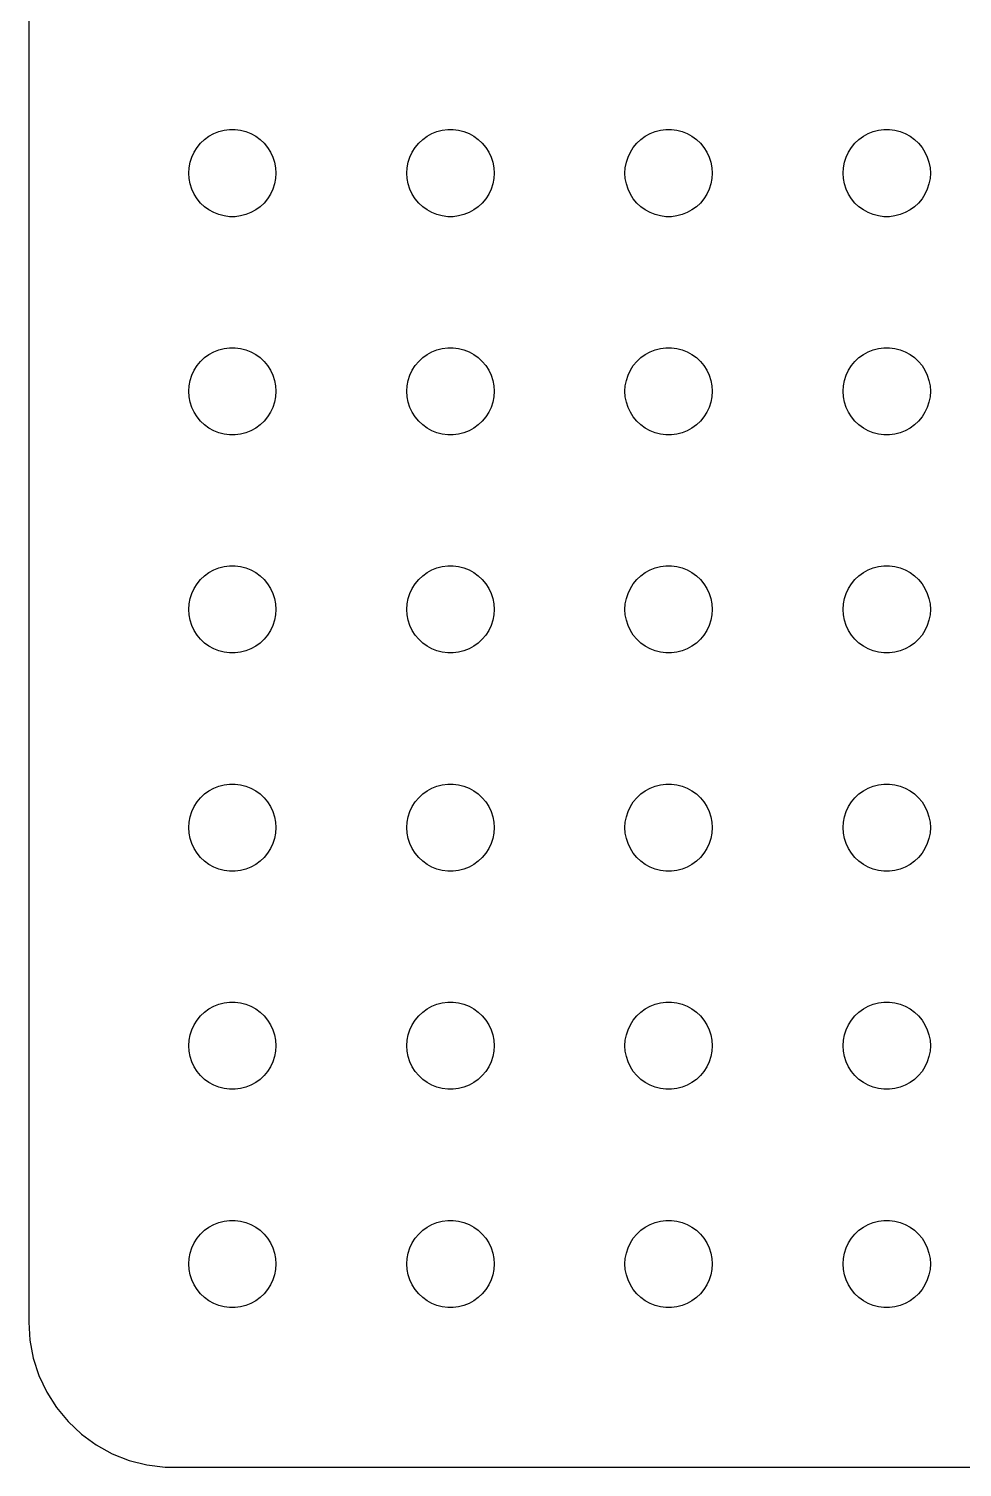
# Model space of a CAD drawing. Header units: metres. Extents: x -134 to 134, y 518 to 1078.
# Drawn here: x -134.5 to -102.4, y 632.01 to 681.46 of the extents above; entities that cross this region are included whole.
import ezdxf

# ---------------------------------------------------------------- set-up
doc = ezdxf.new("R2010")
doc.units = ezdxf.units.M

msp = doc.modelspace()

# ---------------------------------------------------------------- linework, layer by layer
for p, q in [((-134.5, 731), (-134.5, 637)), ((-128.714, 677.382), (-128.593, 677.527)), ((-128.593, 677.527), (-128.456, 677.656)), ((-128.456, 677.656), (-128.304, 677.766)), ((-128.304, 677.766), (-128.139, 677.857)), ((-128.139, 677.857), (-127.964, 677.927)), ((-127.964, 677.927), (-127.781, 677.973)), ((-127.781, 677.973), (-127.594, 677.997)), ((-127.594, 677.997), (-127.406, 677.997)), ((-127.406, 677.997), (-127.219, 677.973)), ((-127.219, 677.973), (-127.036, 677.927)), ((-127.036, 677.927), (-126.861, 677.857)), ((-126.861, 677.857), (-126.696, 677.766)), ((-126.696, 677.766), (-126.544, 677.656)), ((-126.544, 677.656), (-126.407, 677.527)), ((-126.407, 677.527), (-126.286, 677.382)), ((-121.214, 677.382), (-121.093, 677.527)), ((-121.093, 677.527), (-120.956, 677.656)), ((-120.956, 677.656), (-120.804, 677.766)), ((-120.804, 677.766), (-120.639, 677.857)), ((-120.639, 677.857), (-120.464, 677.927)), ((-120.464, 677.927), (-120.281, 677.973)), ((-120.281, 677.973), (-120.094, 677.997)), ((-120.094, 677.997), (-119.906, 677.997)), ((-119.906, 677.997), (-119.719, 677.973)), ((-119.719, 677.973), (-119.536, 677.927)), ((-119.536, 677.927), (-119.361, 677.857)), ((-119.361, 677.857), (-119.196, 677.766)), ((-119.196, 677.766), (-119.044, 677.656)), ((-119.044, 677.656), (-118.907, 677.527)), ((-118.907, 677.527), (-118.786, 677.382)), ((-113.714, 677.382), (-113.593, 677.527)), ((-113.593, 677.527), (-113.456, 677.656)), ((-113.456, 677.656), (-113.304, 677.766)), ((-113.304, 677.766), (-113.139, 677.857)), ((-113.139, 677.857), (-112.964, 677.927)), ((-112.964, 677.927), (-112.781, 677.973)), ((-112.781, 677.973), (-112.594, 677.997)), ((-112.594, 677.997), (-112.406, 677.997)), ((-112.406, 677.997), (-112.219, 677.973)), ((-112.219, 677.973), (-112.036, 677.927)), ((-112.036, 677.927), (-111.861, 677.857)), ((-111.861, 677.857), (-111.696, 677.766)), ((-111.696, 677.766), (-111.544, 677.656)), ((-111.544, 677.656), (-111.407, 677.527)), ((-111.407, 677.527), (-111.286, 677.382)), ((-106.214, 677.382), (-106.093, 677.527)), ((-106.093, 677.527), (-105.956, 677.656)), ((-105.956, 677.656), (-105.804, 677.766)), ((-105.804, 677.766), (-105.639, 677.857)), ((-105.639, 677.857), (-105.464, 677.927)), ((-105.464, 677.927), (-105.281, 677.973)), ((-105.281, 677.973), (-105.094, 677.997)), ((-105.094, 677.997), (-104.906, 677.997)), ((-104.906, 677.997), (-104.719, 677.973)), ((-104.719, 677.973), (-104.536, 677.927)), ((-104.536, 677.927), (-104.361, 677.857)), ((-104.361, 677.857), (-104.196, 677.766)), ((-104.196, 677.766), (-104.044, 677.656)), ((-104.044, 677.656), (-103.907, 677.527)), ((-103.907, 677.527), (-103.786, 677.382)), ((-128.953, 676.873), (-128.895, 677.052)), ((-128.895, 677.052), (-128.814, 677.223)), ((-128.814, 677.223), (-128.714, 677.382)), ((-126.286, 677.382), (-126.186, 677.223)), ((-126.186, 677.223), (-126.105, 677.052)), ((-126.105, 677.052), (-126.047, 676.873)), ((-121.453, 676.873), (-121.395, 677.052)), ((-121.395, 677.052), (-121.314, 677.223)), ((-121.314, 677.223), (-121.214, 677.382)), ((-118.786, 677.382), (-118.686, 677.223)), ((-118.686, 677.223), (-118.605, 677.052)), ((-118.605, 677.052), (-118.547, 676.873)), ((-113.953, 676.873), (-113.895, 677.052)), ((-113.895, 677.052), (-113.814, 677.223)), ((-113.814, 677.223), (-113.714, 677.382)), ((-111.286, 677.382), (-111.186, 677.223)), ((-111.186, 677.223), (-111.105, 677.052)), ((-111.105, 677.052), (-111.047, 676.873)), ((-106.453, 676.873), (-106.395, 677.052)), ((-106.395, 677.052), (-106.314, 677.223)), ((-106.314, 677.223), (-106.214, 677.382)), ((-103.786, 677.382), (-103.686, 677.223)), ((-103.686, 677.223), (-103.605, 677.052)), ((-103.605, 677.052), (-103.547, 676.873)), ((-129, 676.5), (-128.988, 676.688)), ((-128.988, 676.688), (-128.953, 676.873)), ((-126.047, 676.873), (-126.012, 676.688)), ((-126.012, 676.688), (-126, 676.5)), ((-121.5, 676.5), (-121.488, 676.688)), ((-121.488, 676.688), (-121.453, 676.873)), ((-118.547, 676.873), (-118.512, 676.688)), ((-118.512, 676.688), (-118.5, 676.5)), ((-114, 676.5), (-113.988, 676.688)), ((-113.988, 676.688), (-113.953, 676.873)), ((-111.047, 676.873), (-111.012, 676.688)), ((-111.012, 676.688), (-111, 676.5)), ((-106.5, 676.5), (-106.488, 676.688)), ((-106.488, 676.688), (-106.453, 676.873)), ((-103.547, 676.873), (-103.512, 676.688)), ((-103.512, 676.688), (-103.5, 676.5)), ((-128.988, 676.312), (-129, 676.5)), ((-128.953, 676.127), (-128.988, 676.312)), ((-128.895, 675.948), (-128.953, 676.127)), ((-126.047, 676.127), (-126.105, 675.948)), ((-126.012, 676.312), (-126.047, 676.127)), ((-126, 676.5), (-126.012, 676.312)), ((-121.488, 676.312), (-121.5, 676.5)), ((-121.453, 676.127), (-121.488, 676.312)), ((-121.395, 675.948), (-121.453, 676.127)), ((-118.547, 676.127), (-118.605, 675.948)), ((-118.512, 676.312), (-118.547, 676.127)), ((-118.5, 676.5), (-118.512, 676.312)), ((-113.988, 676.312), (-114, 676.5)), ((-113.953, 676.127), (-113.988, 676.312)), ((-113.895, 675.948), (-113.953, 676.127)), ((-111.047, 676.127), (-111.105, 675.948)), ((-111.012, 676.312), (-111.047, 676.127)), ((-111, 676.5), (-111.012, 676.312)), ((-106.488, 676.312), (-106.5, 676.5)), ((-106.453, 676.127), (-106.488, 676.312)), ((-106.395, 675.948), (-106.453, 676.127)), ((-103.547, 676.127), (-103.605, 675.948)), ((-103.512, 676.312), (-103.547, 676.127)), ((-103.5, 676.5), (-103.512, 676.312)), ((-128.814, 675.777), (-128.895, 675.948)), ((-128.714, 675.618), (-128.814, 675.777)), ((-128.593, 675.473), (-128.714, 675.618)), ((-126.286, 675.618), (-126.407, 675.473)), ((-126.186, 675.777), (-126.286, 675.618)), ((-126.105, 675.948), (-126.186, 675.777)), ((-121.314, 675.777), (-121.395, 675.948)), ((-121.214, 675.618), (-121.314, 675.777)), ((-121.093, 675.473), (-121.214, 675.618)), ((-118.786, 675.618), (-118.907, 675.473)), ((-118.686, 675.777), (-118.786, 675.618)), ((-118.605, 675.948), (-118.686, 675.777)), ((-113.814, 675.777), (-113.895, 675.948)), ((-113.714, 675.618), (-113.814, 675.777)), ((-113.593, 675.473), (-113.714, 675.618)), ((-111.286, 675.618), (-111.407, 675.473)), ((-111.186, 675.777), (-111.286, 675.618)), ((-111.105, 675.948), (-111.186, 675.777)), ((-106.314, 675.777), (-106.395, 675.948)), ((-106.214, 675.618), (-106.314, 675.777)), ((-106.093, 675.473), (-106.214, 675.618)), ((-103.786, 675.618), (-103.907, 675.473)), ((-103.686, 675.777), (-103.786, 675.618)), ((-103.605, 675.948), (-103.686, 675.777)), ((-128.456, 675.344), (-128.593, 675.473)), ((-128.304, 675.234), (-128.456, 675.344)), ((-128.139, 675.143), (-128.304, 675.234)), ((-127.964, 675.073), (-128.139, 675.143)), ((-127.781, 675.027), (-127.964, 675.073)), ((-127.036, 675.073), (-127.219, 675.027)), ((-126.861, 675.143), (-127.036, 675.073)), ((-126.696, 675.234), (-126.861, 675.143)), ((-126.544, 675.344), (-126.696, 675.234)), ((-126.407, 675.473), (-126.544, 675.344)), ((-120.956, 675.344), (-121.093, 675.473)), ((-120.804, 675.234), (-120.956, 675.344)), ((-120.639, 675.143), (-120.804, 675.234)), ((-120.464, 675.073), (-120.639, 675.143)), ((-120.281, 675.027), (-120.464, 675.073)), ((-119.536, 675.073), (-119.719, 675.027)), ((-119.361, 675.143), (-119.536, 675.073)), ((-119.196, 675.234), (-119.361, 675.143)), ((-119.044, 675.344), (-119.196, 675.234)), ((-118.907, 675.473), (-119.044, 675.344)), ((-113.456, 675.344), (-113.593, 675.473)), ((-113.304, 675.234), (-113.456, 675.344)), ((-113.139, 675.143), (-113.304, 675.234)), ((-112.964, 675.073), (-113.139, 675.143)), ((-112.781, 675.027), (-112.964, 675.073)), ((-112.036, 675.073), (-112.219, 675.027)), ((-111.861, 675.143), (-112.036, 675.073)), ((-111.696, 675.234), (-111.861, 675.143)), ((-111.544, 675.344), (-111.696, 675.234)), ((-111.407, 675.473), (-111.544, 675.344)), ((-105.956, 675.344), (-106.093, 675.473)), ((-105.804, 675.234), (-105.956, 675.344)), ((-105.639, 675.143), (-105.804, 675.234)), ((-105.464, 675.073), (-105.639, 675.143)), ((-105.281, 675.027), (-105.464, 675.073)), ((-104.536, 675.073), (-104.719, 675.027)), ((-104.361, 675.143), (-104.536, 675.073)), ((-104.196, 675.234), (-104.361, 675.143)), ((-104.044, 675.344), (-104.196, 675.234)), ((-103.907, 675.473), (-104.044, 675.344)), ((-127.594, 675.003), (-127.781, 675.027)), ((-127.406, 675.003), (-127.594, 675.003)), ((-127.219, 675.027), (-127.406, 675.003)), ((-120.094, 675.003), (-120.281, 675.027)), ((-119.906, 675.003), (-120.094, 675.003)), ((-119.719, 675.027), (-119.906, 675.003)), ((-112.594, 675.003), (-112.781, 675.027)), ((-112.406, 675.003), (-112.594, 675.003)), ((-112.219, 675.027), (-112.406, 675.003)), ((-105.094, 675.003), (-105.281, 675.027)), ((-104.906, 675.003), (-105.094, 675.003)), ((-104.719, 675.027), (-104.906, 675.003)), ((-128.593, 670.027), (-128.456, 670.156)), ((-128.456, 670.156), (-128.304, 670.266)), ((-128.304, 670.266), (-128.139, 670.357)), ((-128.139, 670.357), (-127.964, 670.427)), ((-127.964, 670.427), (-127.781, 670.473)), ((-127.781, 670.473), (-127.594, 670.497)), ((-127.594, 670.497), (-127.406, 670.497)), ((-127.406, 670.497), (-127.219, 670.473)), ((-127.219, 670.473), (-127.036, 670.427)), ((-127.036, 670.427), (-126.861, 670.357)), ((-126.861, 670.357), (-126.696, 670.266)), ((-126.696, 670.266), (-126.544, 670.156)), ((-126.544, 670.156), (-126.407, 670.027)), ((-121.093, 670.027), (-120.956, 670.156)), ((-120.956, 670.156), (-120.804, 670.266)), ((-120.804, 670.266), (-120.639, 670.357)), ((-120.639, 670.357), (-120.464, 670.427)), ((-120.464, 670.427), (-120.281, 670.473)), ((-120.281, 670.473), (-120.094, 670.497)), ((-120.094, 670.497), (-119.906, 670.497)), ((-119.906, 670.497), (-119.719, 670.473)), ((-119.719, 670.473), (-119.536, 670.427)), ((-119.536, 670.427), (-119.361, 670.357)), ((-119.361, 670.357), (-119.196, 670.266)), ((-119.196, 670.266), (-119.044, 670.156)), ((-119.044, 670.156), (-118.907, 670.027)), ((-113.593, 670.027), (-113.456, 670.156)), ((-113.456, 670.156), (-113.304, 670.266)), ((-113.304, 670.266), (-113.139, 670.357)), ((-113.139, 670.357), (-112.964, 670.427)), ((-112.964, 670.427), (-112.781, 670.473)), ((-112.781, 670.473), (-112.594, 670.497)), ((-112.594, 670.497), (-112.406, 670.497)), ((-112.406, 670.497), (-112.219, 670.473)), ((-112.219, 670.473), (-112.036, 670.427)), ((-112.036, 670.427), (-111.861, 670.357)), ((-111.861, 670.357), (-111.696, 670.266)), ((-111.696, 670.266), (-111.544, 670.156)), ((-111.544, 670.156), (-111.407, 670.027)), ((-106.093, 670.027), (-105.956, 670.156)), ((-105.956, 670.156), (-105.804, 670.266)), ((-105.804, 670.266), (-105.639, 670.357)), ((-105.639, 670.357), (-105.464, 670.427)), ((-105.464, 670.427), (-105.281, 670.473)), ((-105.281, 670.473), (-105.094, 670.497)), ((-105.094, 670.497), (-104.906, 670.497)), ((-104.906, 670.497), (-104.719, 670.473)), ((-104.719, 670.473), (-104.536, 670.427)), ((-104.536, 670.427), (-104.361, 670.357)), ((-104.361, 670.357), (-104.196, 670.266)), ((-104.196, 670.266), (-104.044, 670.156)), ((-104.044, 670.156), (-103.907, 670.027)), ((-128.895, 669.552), (-128.814, 669.723)), ((-128.814, 669.723), (-128.714, 669.882)), ((-128.714, 669.882), (-128.593, 670.027)), ((-126.407, 670.027), (-126.286, 669.882)), ((-126.286, 669.882), (-126.186, 669.723)), ((-126.186, 669.723), (-126.105, 669.552)), ((-121.395, 669.552), (-121.314, 669.723)), ((-121.314, 669.723), (-121.214, 669.882)), ((-121.214, 669.882), (-121.093, 670.027)), ((-118.907, 670.027), (-118.786, 669.882)), ((-118.786, 669.882), (-118.686, 669.723)), ((-118.686, 669.723), (-118.605, 669.552)), ((-113.895, 669.552), (-113.814, 669.723)), ((-113.814, 669.723), (-113.714, 669.882)), ((-113.714, 669.882), (-113.593, 670.027)), ((-111.407, 670.027), (-111.286, 669.882)), ((-111.286, 669.882), (-111.186, 669.723)), ((-111.186, 669.723), (-111.105, 669.552)), ((-106.395, 669.552), (-106.314, 669.723)), ((-106.314, 669.723), (-106.214, 669.882)), ((-106.214, 669.882), (-106.093, 670.027)), ((-103.907, 670.027), (-103.786, 669.882)), ((-103.786, 669.882), (-103.686, 669.723)), ((-103.686, 669.723), (-103.605, 669.552)), ((-129, 669), (-128.988, 669.188)), ((-128.988, 669.188), (-128.953, 669.373)), ((-128.953, 669.373), (-128.895, 669.552)), ((-126.105, 669.552), (-126.047, 669.373)), ((-126.047, 669.373), (-126.012, 669.188)), ((-126.012, 669.188), (-126, 669)), ((-121.5, 669), (-121.488, 669.188)), ((-121.488, 669.188), (-121.453, 669.373)), ((-121.453, 669.373), (-121.395, 669.552)), ((-118.605, 669.552), (-118.547, 669.373)), ((-118.547, 669.373), (-118.512, 669.188)), ((-118.512, 669.188), (-118.5, 669)), ((-114, 669), (-113.988, 669.188)), ((-113.988, 669.188), (-113.953, 669.373)), ((-113.953, 669.373), (-113.895, 669.552)), ((-111.105, 669.552), (-111.047, 669.373)), ((-111.047, 669.373), (-111.012, 669.188)), ((-111.012, 669.188), (-111, 669)), ((-106.5, 669), (-106.488, 669.188)), ((-106.488, 669.188), (-106.453, 669.373)), ((-106.453, 669.373), (-106.395, 669.552)), ((-103.605, 669.552), (-103.547, 669.373)), ((-103.547, 669.373), (-103.512, 669.188)), ((-103.512, 669.188), (-103.5, 669)), ((-128.988, 668.812), (-129, 669)), ((-128.953, 668.627), (-128.988, 668.812)), ((-128.895, 668.448), (-128.953, 668.627)), ((-126.047, 668.627), (-126.105, 668.448)), ((-126.012, 668.812), (-126.047, 668.627)), ((-126, 669), (-126.012, 668.812)), ((-121.488, 668.812), (-121.5, 669)), ((-121.453, 668.627), (-121.488, 668.812)), ((-121.395, 668.448), (-121.453, 668.627)), ((-118.547, 668.627), (-118.605, 668.448)), ((-118.512, 668.812), (-118.547, 668.627)), ((-118.5, 669), (-118.512, 668.812)), ((-113.988, 668.812), (-114, 669)), ((-113.953, 668.627), (-113.988, 668.812)), ((-113.895, 668.448), (-113.953, 668.627)), ((-111.047, 668.627), (-111.105, 668.448)), ((-111.012, 668.812), (-111.047, 668.627)), ((-111, 669), (-111.012, 668.812)), ((-106.488, 668.812), (-106.5, 669)), ((-106.453, 668.627), (-106.488, 668.812)), ((-106.395, 668.448), (-106.453, 668.627)), ((-103.547, 668.627), (-103.605, 668.448)), ((-103.512, 668.812), (-103.547, 668.627)), ((-103.5, 669), (-103.512, 668.812)), ((-128.814, 668.277), (-128.895, 668.448)), ((-128.714, 668.118), (-128.814, 668.277)), ((-128.593, 667.973), (-128.714, 668.118)), ((-126.286, 668.118), (-126.407, 667.973)), ((-126.186, 668.277), (-126.286, 668.118)), ((-126.105, 668.448), (-126.186, 668.277)), ((-121.314, 668.277), (-121.395, 668.448)), ((-121.214, 668.118), (-121.314, 668.277)), ((-121.093, 667.973), (-121.214, 668.118)), ((-118.786, 668.118), (-118.907, 667.973)), ((-118.686, 668.277), (-118.786, 668.118)), ((-118.605, 668.448), (-118.686, 668.277)), ((-113.814, 668.277), (-113.895, 668.448)), ((-113.714, 668.118), (-113.814, 668.277)), ((-113.593, 667.973), (-113.714, 668.118)), ((-111.286, 668.118), (-111.407, 667.973)), ((-111.186, 668.277), (-111.286, 668.118)), ((-111.105, 668.448), (-111.186, 668.277)), ((-106.314, 668.277), (-106.395, 668.448)), ((-106.214, 668.118), (-106.314, 668.277)), ((-106.093, 667.973), (-106.214, 668.118)), ((-103.786, 668.118), (-103.907, 667.973)), ((-103.686, 668.277), (-103.786, 668.118)), ((-103.605, 668.448), (-103.686, 668.277)), ((-128.456, 667.844), (-128.593, 667.973)), ((-128.304, 667.734), (-128.456, 667.844)), ((-128.139, 667.643), (-128.304, 667.734)), ((-127.964, 667.573), (-128.139, 667.643)), ((-126.861, 667.643), (-127.036, 667.573)), ((-126.696, 667.734), (-126.861, 667.643)), ((-126.544, 667.844), (-126.696, 667.734)), ((-126.407, 667.973), (-126.544, 667.844)), ((-120.956, 667.844), (-121.093, 667.973)), ((-120.804, 667.734), (-120.956, 667.844)), ((-120.639, 667.643), (-120.804, 667.734)), ((-120.464, 667.573), (-120.639, 667.643)), ((-119.361, 667.643), (-119.536, 667.573)), ((-119.196, 667.734), (-119.361, 667.643)), ((-119.044, 667.844), (-119.196, 667.734)), ((-118.907, 667.973), (-119.044, 667.844)), ((-113.456, 667.844), (-113.593, 667.973)), ((-113.304, 667.734), (-113.456, 667.844)), ((-113.139, 667.643), (-113.304, 667.734)), ((-112.964, 667.573), (-113.139, 667.643)), ((-111.861, 667.643), (-112.036, 667.573)), ((-111.696, 667.734), (-111.861, 667.643)), ((-111.544, 667.844), (-111.696, 667.734)), ((-111.407, 667.973), (-111.544, 667.844)), ((-105.956, 667.844), (-106.093, 667.973)), ((-105.804, 667.734), (-105.956, 667.844)), ((-105.639, 667.643), (-105.804, 667.734)), ((-105.464, 667.573), (-105.639, 667.643)), ((-104.361, 667.643), (-104.536, 667.573)), ((-104.196, 667.734), (-104.361, 667.643)), ((-104.044, 667.844), (-104.196, 667.734)), ((-103.907, 667.973), (-104.044, 667.844)), ((-127.781, 667.527), (-127.964, 667.573)), ((-127.594, 667.503), (-127.781, 667.527)), ((-127.406, 667.503), (-127.594, 667.503)), ((-127.219, 667.527), (-127.406, 667.503)), ((-127.036, 667.573), (-127.219, 667.527)), ((-120.281, 667.527), (-120.464, 667.573)), ((-120.094, 667.503), (-120.281, 667.527)), ((-119.906, 667.503), (-120.094, 667.503)), ((-119.719, 667.527), (-119.906, 667.503)), ((-119.536, 667.573), (-119.719, 667.527)), ((-112.781, 667.527), (-112.964, 667.573)), ((-112.594, 667.503), (-112.781, 667.527)), ((-112.406, 667.503), (-112.594, 667.503)), ((-112.219, 667.527), (-112.406, 667.503)), ((-112.036, 667.573), (-112.219, 667.527)), ((-105.281, 667.527), (-105.464, 667.573)), ((-105.094, 667.503), (-105.281, 667.527)), ((-104.906, 667.503), (-105.094, 667.503)), ((-104.719, 667.527), (-104.906, 667.503)), ((-104.536, 667.573), (-104.719, 667.527)), ((-128.456, 662.656), (-128.304, 662.766)), ((-128.304, 662.766), (-128.139, 662.857)), ((-128.139, 662.857), (-127.964, 662.927)), ((-127.964, 662.927), (-127.781, 662.973)), ((-127.781, 662.973), (-127.594, 662.997)), ((-127.594, 662.997), (-127.406, 662.997)), ((-127.406, 662.997), (-127.219, 662.973)), ((-127.219, 662.973), (-127.036, 662.927)), ((-127.036, 662.927), (-126.861, 662.857)), ((-126.861, 662.857), (-126.696, 662.766)), ((-126.696, 662.766), (-126.544, 662.656)), ((-120.956, 662.656), (-120.804, 662.766)), ((-120.804, 662.766), (-120.639, 662.857)), ((-120.639, 662.857), (-120.464, 662.927)), ((-120.464, 662.927), (-120.281, 662.973)), ((-120.281, 662.973), (-120.094, 662.997)), ((-120.094, 662.997), (-119.906, 662.997)), ((-119.906, 662.997), (-119.719, 662.973)), ((-119.719, 662.973), (-119.536, 662.927)), ((-119.536, 662.927), (-119.361, 662.857)), ((-119.361, 662.857), (-119.196, 662.766)), ((-119.196, 662.766), (-119.044, 662.656)), ((-113.456, 662.656), (-113.304, 662.766)), ((-113.304, 662.766), (-113.139, 662.857)), ((-113.139, 662.857), (-112.964, 662.927)), ((-112.964, 662.927), (-112.781, 662.973)), ((-112.781, 662.973), (-112.594, 662.997)), ((-112.594, 662.997), (-112.406, 662.997)), ((-112.406, 662.997), (-112.219, 662.973)), ((-112.219, 662.973), (-112.036, 662.927)), ((-112.036, 662.927), (-111.861, 662.857)), ((-111.861, 662.857), (-111.696, 662.766)), ((-111.696, 662.766), (-111.544, 662.656)), ((-105.956, 662.656), (-105.804, 662.766)), ((-105.804, 662.766), (-105.639, 662.857)), ((-105.639, 662.857), (-105.464, 662.927)), ((-105.464, 662.927), (-105.281, 662.973)), ((-105.281, 662.973), (-105.094, 662.997)), ((-105.094, 662.997), (-104.906, 662.997)), ((-104.906, 662.997), (-104.719, 662.973)), ((-104.719, 662.973), (-104.536, 662.927)), ((-104.536, 662.927), (-104.361, 662.857)), ((-104.361, 662.857), (-104.196, 662.766)), ((-104.196, 662.766), (-104.044, 662.656)), ((-128.895, 662.052), (-128.814, 662.223)), ((-128.814, 662.223), (-128.714, 662.382)), ((-128.714, 662.382), (-128.593, 662.527)), ((-128.593, 662.527), (-128.456, 662.656)), ((-126.544, 662.656), (-126.407, 662.527)), ((-126.407, 662.527), (-126.286, 662.382)), ((-126.286, 662.382), (-126.186, 662.223)), ((-126.186, 662.223), (-126.105, 662.052)), ((-121.395, 662.052), (-121.314, 662.223)), ((-121.314, 662.223), (-121.214, 662.382)), ((-121.214, 662.382), (-121.093, 662.527)), ((-121.093, 662.527), (-120.956, 662.656)), ((-119.044, 662.656), (-118.907, 662.527)), ((-118.907, 662.527), (-118.786, 662.382)), ((-118.786, 662.382), (-118.686, 662.223)), ((-118.686, 662.223), (-118.605, 662.052)), ((-113.895, 662.052), (-113.814, 662.223)), ((-113.814, 662.223), (-113.714, 662.382)), ((-113.714, 662.382), (-113.593, 662.527)), ((-113.593, 662.527), (-113.456, 662.656)), ((-111.544, 662.656), (-111.407, 662.527)), ((-111.407, 662.527), (-111.286, 662.382)), ((-111.286, 662.382), (-111.186, 662.223)), ((-111.186, 662.223), (-111.105, 662.052)), ((-106.395, 662.052), (-106.314, 662.223)), ((-106.314, 662.223), (-106.214, 662.382)), ((-106.214, 662.382), (-106.093, 662.527)), ((-106.093, 662.527), (-105.956, 662.656)), ((-104.044, 662.656), (-103.907, 662.527)), ((-103.907, 662.527), (-103.786, 662.382)), ((-103.786, 662.382), (-103.686, 662.223)), ((-103.686, 662.223), (-103.605, 662.052)), ((-129, 661.5), (-128.988, 661.688)), ((-128.988, 661.688), (-128.953, 661.873)), ((-128.953, 661.873), (-128.895, 662.052)), ((-126.105, 662.052), (-126.047, 661.873)), ((-126.047, 661.873), (-126.012, 661.688)), ((-126.012, 661.688), (-126, 661.5)), ((-121.5, 661.5), (-121.488, 661.688)), ((-121.488, 661.688), (-121.453, 661.873)), ((-121.453, 661.873), (-121.395, 662.052)), ((-118.605, 662.052), (-118.547, 661.873)), ((-118.547, 661.873), (-118.512, 661.688)), ((-118.512, 661.688), (-118.5, 661.5)), ((-114, 661.5), (-113.988, 661.688)), ((-113.988, 661.688), (-113.953, 661.873)), ((-113.953, 661.873), (-113.895, 662.052)), ((-111.105, 662.052), (-111.047, 661.873)), ((-111.047, 661.873), (-111.012, 661.688)), ((-111.012, 661.688), (-111, 661.5)), ((-106.5, 661.5), (-106.488, 661.688)), ((-106.488, 661.688), (-106.453, 661.873)), ((-106.453, 661.873), (-106.395, 662.052)), ((-103.605, 662.052), (-103.547, 661.873)), ((-103.547, 661.873), (-103.512, 661.688)), ((-103.512, 661.688), (-103.5, 661.5)), ((-128.988, 661.312), (-129, 661.5)), ((-128.953, 661.127), (-128.988, 661.312)), ((-126.012, 661.312), (-126.047, 661.127)), ((-126, 661.5), (-126.012, 661.312)), ((-121.488, 661.312), (-121.5, 661.5)), ((-121.453, 661.127), (-121.488, 661.312)), ((-118.512, 661.312), (-118.547, 661.127)), ((-118.5, 661.5), (-118.512, 661.312)), ((-113.988, 661.312), (-114, 661.5)), ((-113.953, 661.127), (-113.988, 661.312)), ((-111.012, 661.312), (-111.047, 661.127)), ((-111, 661.5), (-111.012, 661.312)), ((-106.488, 661.312), (-106.5, 661.5)), ((-106.453, 661.127), (-106.488, 661.312)), ((-103.512, 661.312), (-103.547, 661.127)), ((-103.5, 661.5), (-103.512, 661.312)), ((-128.895, 660.948), (-128.953, 661.127)), ((-128.814, 660.777), (-128.895, 660.948)), ((-128.714, 660.618), (-128.814, 660.777)), ((-126.186, 660.777), (-126.286, 660.618)), ((-126.105, 660.948), (-126.186, 660.777)), ((-126.047, 661.127), (-126.105, 660.948)), ((-121.395, 660.948), (-121.453, 661.127)), ((-121.314, 660.777), (-121.395, 660.948)), ((-121.214, 660.618), (-121.314, 660.777)), ((-118.686, 660.777), (-118.786, 660.618)), ((-118.605, 660.948), (-118.686, 660.777)), ((-118.547, 661.127), (-118.605, 660.948)), ((-113.895, 660.948), (-113.953, 661.127)), ((-113.814, 660.777), (-113.895, 660.948)), ((-113.714, 660.618), (-113.814, 660.777)), ((-111.186, 660.777), (-111.286, 660.618)), ((-111.105, 660.948), (-111.186, 660.777)), ((-111.047, 661.127), (-111.105, 660.948)), ((-106.395, 660.948), (-106.453, 661.127)), ((-106.314, 660.777), (-106.395, 660.948)), ((-106.214, 660.618), (-106.314, 660.777)), ((-103.686, 660.777), (-103.786, 660.618)), ((-103.605, 660.948), (-103.686, 660.777)), ((-103.547, 661.127), (-103.605, 660.948)), ((-128.593, 660.473), (-128.714, 660.618)), ((-128.456, 660.344), (-128.593, 660.473)), ((-128.304, 660.234), (-128.456, 660.344)), ((-128.139, 660.143), (-128.304, 660.234)), ((-126.696, 660.234), (-126.861, 660.143)), ((-126.544, 660.344), (-126.696, 660.234)), ((-126.407, 660.473), (-126.544, 660.344)), ((-126.286, 660.618), (-126.407, 660.473)), ((-121.093, 660.473), (-121.214, 660.618)), ((-120.956, 660.344), (-121.093, 660.473)), ((-120.804, 660.234), (-120.956, 660.344)), ((-120.639, 660.143), (-120.804, 660.234)), ((-119.196, 660.234), (-119.361, 660.143)), ((-119.044, 660.344), (-119.196, 660.234)), ((-118.907, 660.473), (-119.044, 660.344)), ((-118.786, 660.618), (-118.907, 660.473)), ((-113.593, 660.473), (-113.714, 660.618)), ((-113.456, 660.344), (-113.593, 660.473)), ((-113.304, 660.234), (-113.456, 660.344)), ((-113.139, 660.143), (-113.304, 660.234)), ((-111.696, 660.234), (-111.861, 660.143)), ((-111.544, 660.344), (-111.696, 660.234)), ((-111.407, 660.473), (-111.544, 660.344)), ((-111.286, 660.618), (-111.407, 660.473)), ((-106.093, 660.473), (-106.214, 660.618)), ((-105.956, 660.344), (-106.093, 660.473)), ((-105.804, 660.234), (-105.956, 660.344)), ((-105.639, 660.143), (-105.804, 660.234)), ((-104.196, 660.234), (-104.361, 660.143)), ((-104.044, 660.344), (-104.196, 660.234)), ((-103.907, 660.473), (-104.044, 660.344)), ((-103.786, 660.618), (-103.907, 660.473)), ((-127.964, 660.073), (-128.139, 660.143)), ((-127.781, 660.027), (-127.964, 660.073)), ((-127.594, 660.003), (-127.781, 660.027)), ((-127.406, 660.003), (-127.594, 660.003)), ((-127.219, 660.027), (-127.406, 660.003)), ((-127.036, 660.073), (-127.219, 660.027)), ((-126.861, 660.143), (-127.036, 660.073)), ((-120.464, 660.073), (-120.639, 660.143)), ((-120.281, 660.027), (-120.464, 660.073)), ((-120.094, 660.003), (-120.281, 660.027)), ((-119.906, 660.003), (-120.094, 660.003)), ((-119.719, 660.027), (-119.906, 660.003)), ((-119.536, 660.073), (-119.719, 660.027)), ((-119.361, 660.143), (-119.536, 660.073)), ((-112.964, 660.073), (-113.139, 660.143)), ((-112.781, 660.027), (-112.964, 660.073)), ((-112.594, 660.003), (-112.781, 660.027)), ((-112.406, 660.003), (-112.594, 660.003)), ((-112.219, 660.027), (-112.406, 660.003)), ((-112.036, 660.073), (-112.219, 660.027)), ((-111.861, 660.143), (-112.036, 660.073)), ((-105.464, 660.073), (-105.639, 660.143)), ((-105.281, 660.027), (-105.464, 660.073)), ((-105.094, 660.003), (-105.281, 660.027)), ((-104.906, 660.003), (-105.094, 660.003)), ((-104.719, 660.027), (-104.906, 660.003)), ((-104.536, 660.073), (-104.719, 660.027)), ((-104.361, 660.143), (-104.536, 660.073)), ((-128.456, 655.156), (-128.304, 655.266)), ((-128.304, 655.266), (-128.139, 655.357)), ((-128.139, 655.357), (-127.964, 655.427)), ((-127.964, 655.427), (-127.781, 655.473)), ((-127.781, 655.473), (-127.594, 655.497)), ((-127.594, 655.497), (-127.406, 655.497)), ((-127.406, 655.497), (-127.219, 655.473)), ((-127.219, 655.473), (-127.036, 655.427)), ((-127.036, 655.427), (-126.861, 655.357)), ((-126.861, 655.357), (-126.696, 655.266)), ((-126.696, 655.266), (-126.544, 655.156)), ((-120.956, 655.156), (-120.804, 655.266)), ((-120.804, 655.266), (-120.639, 655.357)), ((-120.639, 655.357), (-120.464, 655.427)), ((-120.464, 655.427), (-120.281, 655.473)), ((-120.281, 655.473), (-120.094, 655.497)), ((-120.094, 655.497), (-119.906, 655.497)), ((-119.906, 655.497), (-119.719, 655.473)), ((-119.719, 655.473), (-119.536, 655.427)), ((-119.536, 655.427), (-119.361, 655.357)), ((-119.361, 655.357), (-119.196, 655.266)), ((-119.196, 655.266), (-119.044, 655.156)), ((-113.456, 655.156), (-113.304, 655.266)), ((-113.304, 655.266), (-113.139, 655.357)), ((-113.139, 655.357), (-112.964, 655.427)), ((-112.964, 655.427), (-112.781, 655.473)), ((-112.781, 655.473), (-112.594, 655.497)), ((-112.594, 655.497), (-112.406, 655.497)), ((-112.406, 655.497), (-112.219, 655.473)), ((-112.219, 655.473), (-112.036, 655.427)), ((-112.036, 655.427), (-111.861, 655.357)), ((-111.861, 655.357), (-111.696, 655.266)), ((-111.696, 655.266), (-111.544, 655.156)), ((-105.956, 655.156), (-105.804, 655.266)), ((-105.804, 655.266), (-105.639, 655.357)), ((-105.639, 655.357), (-105.464, 655.427)), ((-105.464, 655.427), (-105.281, 655.473)), ((-105.281, 655.473), (-105.094, 655.497)), ((-105.094, 655.497), (-104.906, 655.497)), ((-104.906, 655.497), (-104.719, 655.473)), ((-104.719, 655.473), (-104.536, 655.427)), ((-104.536, 655.427), (-104.361, 655.357)), ((-104.361, 655.357), (-104.196, 655.266)), ((-104.196, 655.266), (-104.044, 655.156)), ((-128.814, 654.723), (-128.714, 654.882)), ((-128.714, 654.882), (-128.593, 655.027)), ((-128.593, 655.027), (-128.456, 655.156)), ((-126.544, 655.156), (-126.407, 655.027)), ((-126.407, 655.027), (-126.286, 654.882)), ((-126.286, 654.882), (-126.186, 654.723)), ((-121.314, 654.723), (-121.214, 654.882)), ((-121.214, 654.882), (-121.093, 655.027)), ((-121.093, 655.027), (-120.956, 655.156)), ((-119.044, 655.156), (-118.907, 655.027)), ((-118.907, 655.027), (-118.786, 654.882)), ((-118.786, 654.882), (-118.686, 654.723)), ((-113.814, 654.723), (-113.714, 654.882)), ((-113.714, 654.882), (-113.593, 655.027)), ((-113.593, 655.027), (-113.456, 655.156)), ((-111.544, 655.156), (-111.407, 655.027)), ((-111.407, 655.027), (-111.286, 654.882)), ((-111.286, 654.882), (-111.186, 654.723)), ((-106.314, 654.723), (-106.214, 654.882)), ((-106.214, 654.882), (-106.093, 655.027)), ((-106.093, 655.027), (-105.956, 655.156)), ((-104.044, 655.156), (-103.907, 655.027)), ((-103.907, 655.027), (-103.786, 654.882)), ((-103.786, 654.882), (-103.686, 654.723)), ((-128.988, 654.188), (-128.953, 654.373)), ((-128.953, 654.373), (-128.895, 654.552)), ((-128.895, 654.552), (-128.814, 654.723)), ((-126.186, 654.723), (-126.105, 654.552)), ((-126.105, 654.552), (-126.047, 654.373)), ((-126.047, 654.373), (-126.012, 654.188)), ((-121.488, 654.188), (-121.453, 654.373)), ((-121.453, 654.373), (-121.395, 654.552)), ((-121.395, 654.552), (-121.314, 654.723)), ((-118.686, 654.723), (-118.605, 654.552)), ((-118.605, 654.552), (-118.547, 654.373)), ((-118.547, 654.373), (-118.512, 654.188)), ((-113.988, 654.188), (-113.953, 654.373)), ((-113.953, 654.373), (-113.895, 654.552)), ((-113.895, 654.552), (-113.814, 654.723)), ((-111.186, 654.723), (-111.105, 654.552)), ((-111.105, 654.552), (-111.047, 654.373)), ((-111.047, 654.373), (-111.012, 654.188)), ((-106.488, 654.188), (-106.453, 654.373)), ((-106.453, 654.373), (-106.395, 654.552)), ((-106.395, 654.552), (-106.314, 654.723)), ((-103.686, 654.723), (-103.605, 654.552)), ((-103.605, 654.552), (-103.547, 654.373)), ((-103.547, 654.373), (-103.512, 654.188)), ((-129, 654), (-128.988, 654.188)), ((-128.988, 653.812), (-129, 654)), ((-128.953, 653.627), (-128.988, 653.812)), ((-126.012, 653.812), (-126.047, 653.627)), ((-126.012, 654.188), (-126, 654)), ((-126, 654), (-126.012, 653.812)), ((-121.5, 654), (-121.488, 654.188)), ((-121.488, 653.812), (-121.5, 654)), ((-121.453, 653.627), (-121.488, 653.812)), ((-118.512, 653.812), (-118.547, 653.627)), ((-118.512, 654.188), (-118.5, 654)), ((-118.5, 654), (-118.512, 653.812)), ((-114, 654), (-113.988, 654.188)), ((-113.988, 653.812), (-114, 654)), ((-113.953, 653.627), (-113.988, 653.812)), ((-111.012, 653.812), (-111.047, 653.627)), ((-111.012, 654.188), (-111, 654)), ((-111, 654), (-111.012, 653.812)), ((-106.5, 654), (-106.488, 654.188)), ((-106.488, 653.812), (-106.5, 654)), ((-106.453, 653.627), (-106.488, 653.812)), ((-103.512, 653.812), (-103.547, 653.627)), ((-103.512, 654.188), (-103.5, 654)), ((-103.5, 654), (-103.512, 653.812)), ((-128.895, 653.448), (-128.953, 653.627)), ((-128.814, 653.277), (-128.895, 653.448)), ((-128.714, 653.118), (-128.814, 653.277)), ((-126.186, 653.277), (-126.286, 653.118)), ((-126.105, 653.448), (-126.186, 653.277)), ((-126.047, 653.627), (-126.105, 653.448)), ((-121.395, 653.448), (-121.453, 653.627)), ((-121.314, 653.277), (-121.395, 653.448)), ((-121.214, 653.118), (-121.314, 653.277)), ((-118.686, 653.277), (-118.786, 653.118)), ((-118.605, 653.448), (-118.686, 653.277)), ((-118.547, 653.627), (-118.605, 653.448)), ((-113.895, 653.448), (-113.953, 653.627)), ((-113.814, 653.277), (-113.895, 653.448)), ((-113.714, 653.118), (-113.814, 653.277)), ((-111.186, 653.277), (-111.286, 653.118)), ((-111.105, 653.448), (-111.186, 653.277)), ((-111.047, 653.627), (-111.105, 653.448)), ((-106.395, 653.448), (-106.453, 653.627)), ((-106.314, 653.277), (-106.395, 653.448)), ((-106.214, 653.118), (-106.314, 653.277)), ((-103.686, 653.277), (-103.786, 653.118)), ((-103.605, 653.448), (-103.686, 653.277)), ((-103.547, 653.627), (-103.605, 653.448)), ((-128.593, 652.973), (-128.714, 653.118)), ((-128.456, 652.844), (-128.593, 652.973)), ((-128.304, 652.734), (-128.456, 652.844)), ((-126.544, 652.844), (-126.696, 652.734)), ((-126.407, 652.973), (-126.544, 652.844)), ((-126.286, 653.118), (-126.407, 652.973)), ((-121.093, 652.973), (-121.214, 653.118)), ((-120.956, 652.844), (-121.093, 652.973)), ((-120.804, 652.734), (-120.956, 652.844)), ((-119.044, 652.844), (-119.196, 652.734)), ((-118.907, 652.973), (-119.044, 652.844)), ((-118.786, 653.118), (-118.907, 652.973)), ((-113.593, 652.973), (-113.714, 653.118)), ((-113.456, 652.844), (-113.593, 652.973)), ((-113.304, 652.734), (-113.456, 652.844)), ((-111.544, 652.844), (-111.696, 652.734)), ((-111.407, 652.973), (-111.544, 652.844)), ((-111.286, 653.118), (-111.407, 652.973)), ((-106.093, 652.973), (-106.214, 653.118)), ((-105.956, 652.844), (-106.093, 652.973)), ((-105.804, 652.734), (-105.956, 652.844)), ((-104.044, 652.844), (-104.196, 652.734)), ((-103.907, 652.973), (-104.044, 652.844)), ((-103.786, 653.118), (-103.907, 652.973)), ((-128.139, 652.643), (-128.304, 652.734)), ((-127.964, 652.573), (-128.139, 652.643)), ((-127.781, 652.527), (-127.964, 652.573)), ((-127.594, 652.503), (-127.781, 652.527)), ((-127.406, 652.503), (-127.594, 652.503)), ((-127.219, 652.527), (-127.406, 652.503)), ((-127.036, 652.573), (-127.219, 652.527)), ((-126.861, 652.643), (-127.036, 652.573)), ((-126.696, 652.734), (-126.861, 652.643)), ((-120.639, 652.643), (-120.804, 652.734)), ((-120.464, 652.573), (-120.639, 652.643)), ((-120.281, 652.527), (-120.464, 652.573)), ((-120.094, 652.503), (-120.281, 652.527)), ((-119.906, 652.503), (-120.094, 652.503)), ((-119.719, 652.527), (-119.906, 652.503)), ((-119.536, 652.573), (-119.719, 652.527)), ((-119.361, 652.643), (-119.536, 652.573)), ((-119.196, 652.734), (-119.361, 652.643)), ((-113.139, 652.643), (-113.304, 652.734)), ((-112.964, 652.573), (-113.139, 652.643)), ((-112.781, 652.527), (-112.964, 652.573)), ((-112.594, 652.503), (-112.781, 652.527)), ((-112.406, 652.503), (-112.594, 652.503)), ((-112.219, 652.527), (-112.406, 652.503)), ((-112.036, 652.573), (-112.219, 652.527)), ((-111.861, 652.643), (-112.036, 652.573)), ((-111.696, 652.734), (-111.861, 652.643)), ((-105.639, 652.643), (-105.804, 652.734)), ((-105.464, 652.573), (-105.639, 652.643)), ((-105.281, 652.527), (-105.464, 652.573)), ((-105.094, 652.503), (-105.281, 652.527)), ((-104.906, 652.503), (-105.094, 652.503)), ((-104.719, 652.527), (-104.906, 652.503)), ((-104.536, 652.573), (-104.719, 652.527)), ((-104.361, 652.643), (-104.536, 652.573)), ((-104.196, 652.734), (-104.361, 652.643)), ((-128.304, 647.766), (-128.139, 647.857)), ((-128.139, 647.857), (-127.964, 647.927)), ((-127.964, 647.927), (-127.781, 647.973)), ((-127.781, 647.973), (-127.594, 647.997)), ((-127.594, 647.997), (-127.406, 647.997)), ((-127.406, 647.997), (-127.219, 647.973)), ((-127.219, 647.973), (-127.036, 647.927)), ((-127.036, 647.927), (-126.861, 647.857)), ((-126.861, 647.857), (-126.696, 647.766)), ((-120.804, 647.766), (-120.639, 647.857)), ((-120.639, 647.857), (-120.464, 647.927)), ((-120.464, 647.927), (-120.281, 647.973)), ((-120.281, 647.973), (-120.094, 647.997)), ((-120.094, 647.997), (-119.906, 647.997)), ((-119.906, 647.997), (-119.719, 647.973)), ((-119.719, 647.973), (-119.536, 647.927)), ((-119.536, 647.927), (-119.361, 647.857)), ((-119.361, 647.857), (-119.196, 647.766)), ((-113.304, 647.766), (-113.139, 647.857)), ((-113.139, 647.857), (-112.964, 647.927)), ((-112.964, 647.927), (-112.781, 647.973)), ((-112.781, 647.973), (-112.594, 647.997)), ((-112.594, 647.997), (-112.406, 647.997)), ((-112.406, 647.997), (-112.219, 647.973)), ((-112.219, 647.973), (-112.036, 647.927)), ((-112.036, 647.927), (-111.861, 647.857)), ((-111.861, 647.857), (-111.696, 647.766)), ((-105.804, 647.766), (-105.639, 647.857)), ((-105.639, 647.857), (-105.464, 647.927)), ((-105.464, 647.927), (-105.281, 647.973)), ((-105.281, 647.973), (-105.094, 647.997)), ((-105.094, 647.997), (-104.906, 647.997)), ((-104.906, 647.997), (-104.719, 647.973)), ((-104.719, 647.973), (-104.536, 647.927)), ((-104.536, 647.927), (-104.361, 647.857)), ((-104.361, 647.857), (-104.196, 647.766)), ((-128.814, 647.223), (-128.714, 647.382)), ((-128.714, 647.382), (-128.593, 647.527)), ((-128.593, 647.527), (-128.456, 647.656)), ((-128.456, 647.656), (-128.304, 647.766)), ((-126.696, 647.766), (-126.544, 647.656)), ((-126.544, 647.656), (-126.407, 647.527)), ((-126.407, 647.527), (-126.286, 647.382)), ((-126.286, 647.382), (-126.186, 647.223)), ((-121.314, 647.223), (-121.214, 647.382)), ((-121.214, 647.382), (-121.093, 647.527)), ((-121.093, 647.527), (-120.956, 647.656)), ((-120.956, 647.656), (-120.804, 647.766)), ((-119.196, 647.766), (-119.044, 647.656)), ((-119.044, 647.656), (-118.907, 647.527)), ((-118.907, 647.527), (-118.786, 647.382)), ((-118.786, 647.382), (-118.686, 647.223)), ((-113.814, 647.223), (-113.714, 647.382)), ((-113.714, 647.382), (-113.593, 647.527)), ((-113.593, 647.527), (-113.456, 647.656)), ((-113.456, 647.656), (-113.304, 647.766)), ((-111.696, 647.766), (-111.544, 647.656)), ((-111.544, 647.656), (-111.407, 647.527)), ((-111.407, 647.527), (-111.286, 647.382)), ((-111.286, 647.382), (-111.186, 647.223)), ((-106.314, 647.223), (-106.214, 647.382)), ((-106.214, 647.382), (-106.093, 647.527)), ((-106.093, 647.527), (-105.956, 647.656)), ((-105.956, 647.656), (-105.804, 647.766)), ((-104.196, 647.766), (-104.044, 647.656)), ((-104.044, 647.656), (-103.907, 647.527)), ((-103.907, 647.527), (-103.786, 647.382)), ((-103.786, 647.382), (-103.686, 647.223)), ((-128.988, 646.688), (-128.953, 646.873)), ((-128.953, 646.873), (-128.895, 647.052)), ((-128.895, 647.052), (-128.814, 647.223)), ((-126.186, 647.223), (-126.105, 647.052)), ((-126.105, 647.052), (-126.047, 646.873)), ((-126.047, 646.873), (-126.012, 646.688)), ((-121.488, 646.688), (-121.453, 646.873)), ((-121.453, 646.873), (-121.395, 647.052)), ((-121.395, 647.052), (-121.314, 647.223)), ((-118.686, 647.223), (-118.605, 647.052)), ((-118.605, 647.052), (-118.547, 646.873)), ((-118.547, 646.873), (-118.512, 646.688)), ((-113.988, 646.688), (-113.953, 646.873)), ((-113.953, 646.873), (-113.895, 647.052)), ((-113.895, 647.052), (-113.814, 647.223)), ((-111.186, 647.223), (-111.105, 647.052)), ((-111.105, 647.052), (-111.047, 646.873)), ((-111.047, 646.873), (-111.012, 646.688)), ((-106.488, 646.688), (-106.453, 646.873)), ((-106.453, 646.873), (-106.395, 647.052)), ((-106.395, 647.052), (-106.314, 647.223)), ((-103.686, 647.223), (-103.605, 647.052)), ((-103.605, 647.052), (-103.547, 646.873)), ((-103.547, 646.873), (-103.512, 646.688)), ((-129, 646.5), (-128.988, 646.688)), ((-128.988, 646.312), (-129, 646.5)), ((-126.012, 646.688), (-126, 646.5)), ((-126, 646.5), (-126.012, 646.312)), ((-121.5, 646.5), (-121.488, 646.688)), ((-121.488, 646.312), (-121.5, 646.5)), ((-118.512, 646.688), (-118.5, 646.5)), ((-118.5, 646.5), (-118.512, 646.312)), ((-114, 646.5), (-113.988, 646.688)), ((-113.988, 646.312), (-114, 646.5)), ((-111.012, 646.688), (-111, 646.5)), ((-111, 646.5), (-111.012, 646.312)), ((-106.5, 646.5), (-106.488, 646.688)), ((-106.488, 646.312), (-106.5, 646.5)), ((-103.512, 646.688), (-103.5, 646.5)), ((-103.5, 646.5), (-103.512, 646.312)), ((-128.953, 646.127), (-128.988, 646.312)), ((-128.895, 645.948), (-128.953, 646.127)), ((-128.814, 645.777), (-128.895, 645.948)), ((-126.105, 645.948), (-126.186, 645.777)), ((-126.047, 646.127), (-126.105, 645.948)), ((-126.012, 646.312), (-126.047, 646.127)), ((-121.453, 646.127), (-121.488, 646.312)), ((-121.395, 645.948), (-121.453, 646.127)), ((-121.314, 645.777), (-121.395, 645.948)), ((-118.605, 645.948), (-118.686, 645.777)), ((-118.547, 646.127), (-118.605, 645.948)), ((-118.512, 646.312), (-118.547, 646.127)), ((-113.953, 646.127), (-113.988, 646.312)), ((-113.895, 645.948), (-113.953, 646.127)), ((-113.814, 645.777), (-113.895, 645.948)), ((-111.105, 645.948), (-111.186, 645.777)), ((-111.047, 646.127), (-111.105, 645.948)), ((-111.012, 646.312), (-111.047, 646.127)), ((-106.453, 646.127), (-106.488, 646.312)), ((-106.395, 645.948), (-106.453, 646.127)), ((-106.314, 645.777), (-106.395, 645.948)), ((-103.605, 645.948), (-103.686, 645.777)), ((-103.547, 646.127), (-103.605, 645.948)), ((-103.512, 646.312), (-103.547, 646.127)), ((-128.714, 645.618), (-128.814, 645.777)), ((-128.593, 645.473), (-128.714, 645.618)), ((-128.456, 645.344), (-128.593, 645.473)), ((-126.407, 645.473), (-126.544, 645.344)), ((-126.286, 645.618), (-126.407, 645.473)), ((-126.186, 645.777), (-126.286, 645.618)), ((-121.214, 645.618), (-121.314, 645.777)), ((-121.093, 645.473), (-121.214, 645.618)), ((-120.956, 645.344), (-121.093, 645.473)), ((-118.907, 645.473), (-119.044, 645.344)), ((-118.786, 645.618), (-118.907, 645.473)), ((-118.686, 645.777), (-118.786, 645.618)), ((-113.714, 645.618), (-113.814, 645.777)), ((-113.593, 645.473), (-113.714, 645.618)), ((-113.456, 645.344), (-113.593, 645.473)), ((-111.407, 645.473), (-111.544, 645.344)), ((-111.286, 645.618), (-111.407, 645.473)), ((-111.186, 645.777), (-111.286, 645.618)), ((-106.214, 645.618), (-106.314, 645.777)), ((-106.093, 645.473), (-106.214, 645.618)), ((-105.956, 645.344), (-106.093, 645.473)), ((-103.907, 645.473), (-104.044, 645.344)), ((-103.786, 645.618), (-103.907, 645.473)), ((-103.686, 645.777), (-103.786, 645.618)), ((-128.304, 645.234), (-128.456, 645.344)), ((-128.139, 645.143), (-128.304, 645.234)), ((-127.964, 645.073), (-128.139, 645.143)), ((-127.781, 645.027), (-127.964, 645.073)), ((-127.594, 645.003), (-127.781, 645.027)), ((-127.406, 645.003), (-127.594, 645.003)), ((-127.219, 645.027), (-127.406, 645.003)), ((-127.036, 645.073), (-127.219, 645.027)), ((-126.861, 645.143), (-127.036, 645.073)), ((-126.696, 645.234), (-126.861, 645.143)), ((-126.544, 645.344), (-126.696, 645.234)), ((-120.804, 645.234), (-120.956, 645.344)), ((-120.639, 645.143), (-120.804, 645.234)), ((-120.464, 645.073), (-120.639, 645.143)), ((-120.281, 645.027), (-120.464, 645.073)), ((-120.094, 645.003), (-120.281, 645.027)), ((-119.906, 645.003), (-120.094, 645.003)), ((-119.719, 645.027), (-119.906, 645.003)), ((-119.536, 645.073), (-119.719, 645.027)), ((-119.361, 645.143), (-119.536, 645.073)), ((-119.196, 645.234), (-119.361, 645.143)), ((-119.044, 645.344), (-119.196, 645.234)), ((-113.304, 645.234), (-113.456, 645.344)), ((-113.139, 645.143), (-113.304, 645.234)), ((-112.964, 645.073), (-113.139, 645.143)), ((-112.781, 645.027), (-112.964, 645.073)), ((-112.594, 645.003), (-112.781, 645.027)), ((-112.406, 645.003), (-112.594, 645.003)), ((-112.219, 645.027), (-112.406, 645.003)), ((-112.036, 645.073), (-112.219, 645.027)), ((-111.861, 645.143), (-112.036, 645.073)), ((-111.696, 645.234), (-111.861, 645.143)), ((-111.544, 645.344), (-111.696, 645.234)), ((-105.804, 645.234), (-105.956, 645.344)), ((-105.639, 645.143), (-105.804, 645.234)), ((-105.464, 645.073), (-105.639, 645.143)), ((-105.281, 645.027), (-105.464, 645.073)), ((-105.094, 645.003), (-105.281, 645.027)), ((-104.906, 645.003), (-105.094, 645.003)), ((-104.719, 645.027), (-104.906, 645.003)), ((-104.536, 645.073), (-104.719, 645.027)), ((-104.361, 645.143), (-104.536, 645.073)), ((-104.196, 645.234), (-104.361, 645.143)), ((-104.044, 645.344), (-104.196, 645.234)), ((-128.139, 640.357), (-127.964, 640.427)), ((-127.964, 640.427), (-127.781, 640.473)), ((-127.781, 640.473), (-127.594, 640.497)), ((-127.594, 640.497), (-127.406, 640.497)), ((-127.406, 640.497), (-127.219, 640.473)), ((-127.219, 640.473), (-127.036, 640.427)), ((-127.036, 640.427), (-126.861, 640.357)), ((-120.639, 640.357), (-120.464, 640.427)), ((-120.464, 640.427), (-120.281, 640.473)), ((-120.281, 640.473), (-120.094, 640.497)), ((-120.094, 640.497), (-119.906, 640.497)), ((-119.906, 640.497), (-119.719, 640.473)), ((-119.719, 640.473), (-119.536, 640.427)), ((-119.536, 640.427), (-119.361, 640.357)), ((-113.139, 640.357), (-112.964, 640.427)), ((-112.964, 640.427), (-112.781, 640.473)), ((-112.781, 640.473), (-112.594, 640.497)), ((-112.594, 640.497), (-112.406, 640.497)), ((-112.406, 640.497), (-112.219, 640.473)), ((-112.219, 640.473), (-112.036, 640.427)), ((-112.036, 640.427), (-111.861, 640.357)), ((-105.639, 640.357), (-105.464, 640.427)), ((-105.464, 640.427), (-105.281, 640.473)), ((-105.281, 640.473), (-105.094, 640.497)), ((-105.094, 640.497), (-104.906, 640.497)), ((-104.906, 640.497), (-104.719, 640.473)), ((-104.719, 640.473), (-104.536, 640.427)), ((-104.536, 640.427), (-104.361, 640.357)), ((-128.714, 639.882), (-128.593, 640.027)), ((-128.593, 640.027), (-128.456, 640.156)), ((-128.456, 640.156), (-128.304, 640.266)), ((-128.304, 640.266), (-128.139, 640.357)), ((-126.861, 640.357), (-126.696, 640.266)), ((-126.696, 640.266), (-126.544, 640.156)), ((-126.544, 640.156), (-126.407, 640.027)), ((-126.407, 640.027), (-126.286, 639.882)), ((-121.214, 639.882), (-121.093, 640.027)), ((-121.093, 640.027), (-120.956, 640.156)), ((-120.956, 640.156), (-120.804, 640.266)), ((-120.804, 640.266), (-120.639, 640.357)), ((-119.361, 640.357), (-119.196, 640.266)), ((-119.196, 640.266), (-119.044, 640.156)), ((-119.044, 640.156), (-118.907, 640.027)), ((-118.907, 640.027), (-118.786, 639.882)), ((-113.714, 639.882), (-113.593, 640.027)), ((-113.593, 640.027), (-113.456, 640.156)), ((-113.456, 640.156), (-113.304, 640.266)), ((-113.304, 640.266), (-113.139, 640.357)), ((-111.861, 640.357), (-111.696, 640.266)), ((-111.696, 640.266), (-111.544, 640.156)), ((-111.544, 640.156), (-111.407, 640.027)), ((-111.407, 640.027), (-111.286, 639.882)), ((-106.214, 639.882), (-106.093, 640.027)), ((-106.093, 640.027), (-105.956, 640.156)), ((-105.956, 640.156), (-105.804, 640.266)), ((-105.804, 640.266), (-105.639, 640.357)), ((-104.361, 640.357), (-104.196, 640.266)), ((-104.196, 640.266), (-104.044, 640.156)), ((-104.044, 640.156), (-103.907, 640.027)), ((-103.907, 640.027), (-103.786, 639.882)), ((-128.953, 639.373), (-128.895, 639.552)), ((-128.895, 639.552), (-128.814, 639.723)), ((-128.814, 639.723), (-128.714, 639.882)), ((-126.286, 639.882), (-126.186, 639.723)), ((-126.186, 639.723), (-126.105, 639.552)), ((-126.105, 639.552), (-126.047, 639.373)), ((-121.453, 639.373), (-121.395, 639.552)), ((-121.395, 639.552), (-121.314, 639.723)), ((-121.314, 639.723), (-121.214, 639.882)), ((-118.786, 639.882), (-118.686, 639.723)), ((-118.686, 639.723), (-118.605, 639.552)), ((-118.605, 639.552), (-118.547, 639.373)), ((-113.953, 639.373), (-113.895, 639.552)), ((-113.895, 639.552), (-113.814, 639.723)), ((-113.814, 639.723), (-113.714, 639.882)), ((-111.286, 639.882), (-111.186, 639.723)), ((-111.186, 639.723), (-111.105, 639.552)), ((-111.105, 639.552), (-111.047, 639.373)), ((-106.453, 639.373), (-106.395, 639.552)), ((-106.395, 639.552), (-106.314, 639.723)), ((-106.314, 639.723), (-106.214, 639.882)), ((-103.786, 639.882), (-103.686, 639.723)), ((-103.686, 639.723), (-103.605, 639.552)), ((-103.605, 639.552), (-103.547, 639.373)), ((-129, 639), (-128.988, 639.188)), ((-128.988, 638.812), (-129, 639)), ((-128.988, 639.188), (-128.953, 639.373)), ((-126.047, 639.373), (-126.012, 639.188)), ((-126.012, 639.188), (-126, 639)), ((-126, 639), (-126.012, 638.812)), ((-121.5, 639), (-121.488, 639.188)), ((-121.488, 638.812), (-121.5, 639)), ((-121.488, 639.188), (-121.453, 639.373)), ((-118.547, 639.373), (-118.512, 639.188)), ((-118.512, 639.188), (-118.5, 639)), ((-118.5, 639), (-118.512, 638.812)), ((-114, 639), (-113.988, 639.188)), ((-113.988, 638.812), (-114, 639)), ((-113.988, 639.188), (-113.953, 639.373)), ((-111.047, 639.373), (-111.012, 639.188)), ((-111.012, 639.188), (-111, 639)), ((-111, 639), (-111.012, 638.812)), ((-106.5, 639), (-106.488, 639.188)), ((-106.488, 638.812), (-106.5, 639)), ((-106.488, 639.188), (-106.453, 639.373)), ((-103.547, 639.373), (-103.512, 639.188)), ((-103.512, 639.188), (-103.5, 639)), ((-103.5, 639), (-103.512, 638.812)), ((-128.953, 638.627), (-128.988, 638.812)), ((-128.895, 638.448), (-128.953, 638.627)), ((-128.814, 638.277), (-128.895, 638.448)), ((-126.105, 638.448), (-126.186, 638.277)), ((-126.047, 638.627), (-126.105, 638.448)), ((-126.012, 638.812), (-126.047, 638.627)), ((-121.453, 638.627), (-121.488, 638.812)), ((-121.395, 638.448), (-121.453, 638.627)), ((-121.314, 638.277), (-121.395, 638.448)), ((-118.605, 638.448), (-118.686, 638.277)), ((-118.547, 638.627), (-118.605, 638.448)), ((-118.512, 638.812), (-118.547, 638.627)), ((-113.953, 638.627), (-113.988, 638.812)), ((-113.895, 638.448), (-113.953, 638.627)), ((-113.814, 638.277), (-113.895, 638.448)), ((-111.105, 638.448), (-111.186, 638.277)), ((-111.047, 638.627), (-111.105, 638.448)), ((-111.012, 638.812), (-111.047, 638.627)), ((-106.453, 638.627), (-106.488, 638.812)), ((-106.395, 638.448), (-106.453, 638.627)), ((-106.314, 638.277), (-106.395, 638.448)), ((-103.605, 638.448), (-103.686, 638.277)), ((-103.547, 638.627), (-103.605, 638.448)), ((-103.512, 638.812), (-103.547, 638.627)), ((-128.714, 638.118), (-128.814, 638.277)), ((-128.593, 637.973), (-128.714, 638.118)), ((-128.456, 637.844), (-128.593, 637.973)), ((-126.407, 637.973), (-126.544, 637.844)), ((-126.286, 638.118), (-126.407, 637.973)), ((-126.186, 638.277), (-126.286, 638.118)), ((-121.214, 638.118), (-121.314, 638.277)), ((-121.093, 637.973), (-121.214, 638.118)), ((-120.956, 637.844), (-121.093, 637.973)), ((-118.907, 637.973), (-119.044, 637.844)), ((-118.786, 638.118), (-118.907, 637.973)), ((-118.686, 638.277), (-118.786, 638.118)), ((-113.714, 638.118), (-113.814, 638.277)), ((-113.593, 637.973), (-113.714, 638.118)), ((-113.456, 637.844), (-113.593, 637.973)), ((-111.407, 637.973), (-111.544, 637.844)), ((-111.286, 638.118), (-111.407, 637.973)), ((-111.186, 638.277), (-111.286, 638.118)), ((-106.214, 638.118), (-106.314, 638.277)), ((-106.093, 637.973), (-106.214, 638.118)), ((-105.956, 637.844), (-106.093, 637.973)), ((-103.907, 637.973), (-104.044, 637.844)), ((-103.786, 638.118), (-103.907, 637.973)), ((-103.686, 638.277), (-103.786, 638.118)), ((-128.304, 637.734), (-128.456, 637.844)), ((-128.139, 637.643), (-128.304, 637.734)), ((-127.964, 637.573), (-128.139, 637.643)), ((-127.781, 637.527), (-127.964, 637.573)), ((-127.594, 637.503), (-127.781, 637.527)), ((-127.406, 637.503), (-127.594, 637.503)), ((-127.219, 637.527), (-127.406, 637.503)), ((-127.036, 637.573), (-127.219, 637.527)), ((-126.861, 637.643), (-127.036, 637.573)), ((-126.696, 637.734), (-126.861, 637.643)), ((-126.544, 637.844), (-126.696, 637.734)), ((-120.804, 637.734), (-120.956, 637.844)), ((-120.639, 637.643), (-120.804, 637.734)), ((-120.464, 637.573), (-120.639, 637.643)), ((-120.281, 637.527), (-120.464, 637.573)), ((-120.094, 637.503), (-120.281, 637.527)), ((-119.906, 637.503), (-120.094, 637.503)), ((-119.719, 637.527), (-119.906, 637.503)), ((-119.536, 637.573), (-119.719, 637.527)), ((-119.361, 637.643), (-119.536, 637.573)), ((-119.196, 637.734), (-119.361, 637.643)), ((-119.044, 637.844), (-119.196, 637.734)), ((-113.304, 637.734), (-113.456, 637.844)), ((-113.139, 637.643), (-113.304, 637.734)), ((-112.964, 637.573), (-113.139, 637.643)), ((-112.781, 637.527), (-112.964, 637.573)), ((-112.594, 637.503), (-112.781, 637.527)), ((-112.406, 637.503), (-112.594, 637.503)), ((-112.219, 637.527), (-112.406, 637.503)), ((-112.036, 637.573), (-112.219, 637.527)), ((-111.861, 637.643), (-112.036, 637.573)), ((-111.696, 637.734), (-111.861, 637.643)), ((-111.544, 637.844), (-111.696, 637.734)), ((-105.804, 637.734), (-105.956, 637.844)), ((-105.639, 637.643), (-105.804, 637.734)), ((-105.464, 637.573), (-105.639, 637.643)), ((-105.281, 637.527), (-105.464, 637.573)), ((-105.094, 637.503), (-105.281, 637.527)), ((-104.906, 637.503), (-105.094, 637.503)), ((-104.719, 637.527), (-104.906, 637.503)), ((-104.536, 637.573), (-104.719, 637.527)), ((-104.361, 637.643), (-104.536, 637.573)), ((-104.196, 637.734), (-104.361, 637.643)), ((-104.044, 637.844), (-104.196, 637.734)), ((-134.5, 637), (-134.461, 636.373)), ((-134.461, 636.373), (-134.343, 635.757)), ((-134.343, 635.757), (-134.149, 635.159)), ((-134.149, 635.159), (-133.882, 634.591)), ((-133.882, 634.591), (-133.545, 634.061)), ((-133.545, 634.061), (-133.145, 633.577)), ((-133.145, 633.577), (-132.687, 633.147)), ((-132.687, 633.147), (-132.179, 632.778)), ((-132.179, 632.778), (-131.629, 632.476)), ((-131.629, 632.476), (-131.045, 632.245)), ((-131.045, 632.245), (-130.437, 632.089)), ((-130.437, 632.089), (-129.814, 632.01)), ((-129.814, 632.01), (129.814, 632.01))]:
    msp.add_line(p, q)

doc.saveas('drawing.dxf')
